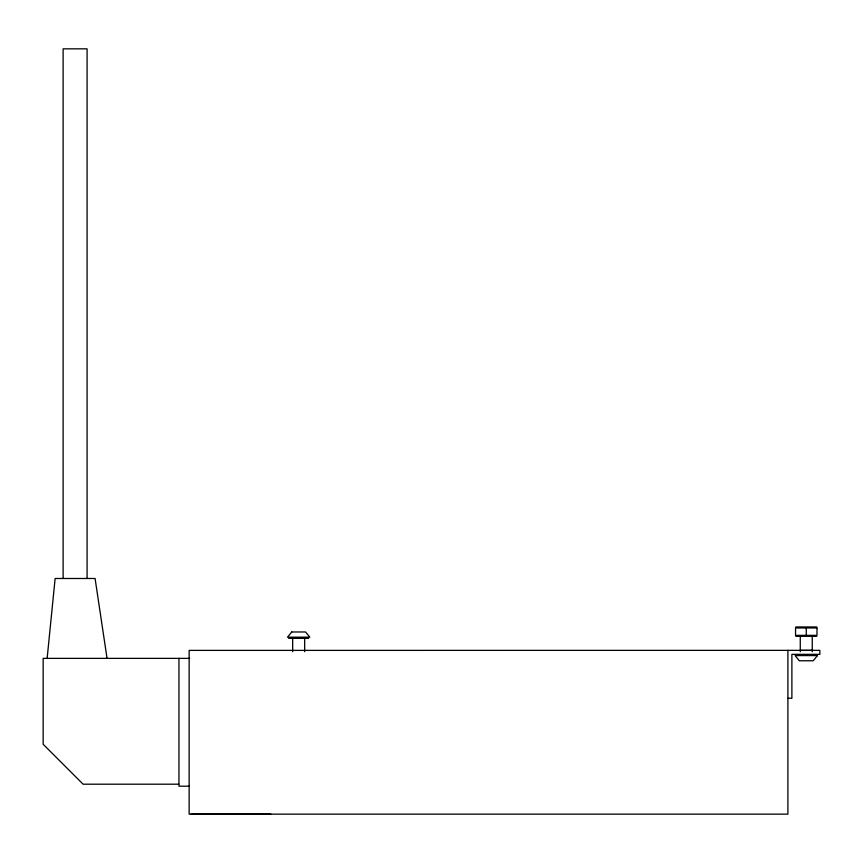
<?xml version="1.0" encoding="UTF-8"?>
<svg xmlns="http://www.w3.org/2000/svg" width="863" height="863" viewBox="0 0 863 863"><rect width="100%" height="100%" fill="white"/><g stroke="black" fill="none" stroke-linecap="round" stroke-linejoin="round"><path stroke-width="1.29" d="M47.141 658.372L55.135 578.49L95.081 578.49L107.055 658.372M795.783 626.959L816.754 626.959M795.783 636.344L816.754 636.344M288.695 638.372L308.641 638.372M787.897 650.357L787.897 814.154L189.148 814.154L189.148 650.389L819.85 650.357L819.85 654.348L791.889 654.348L791.889 698.286L787.897 698.286M800.281 650.389L813.065 650.389M189.601 658.372L43.15 658.372L43.15 744.251L83.096 784.197L178.803 784.197M189.148 786.193L178.954 786.193L178.954 658.372M190.939 814.165L270.831 814.165M812.256 635.74L812.256 651.716M806.269 627.962L806.269 635.351M800.271 635.74L800.271 651.716M304.661 638.372L304.661 651.684M292.676 638.372L292.676 651.684M87.087 578.49L87.087 48.835L63.118 48.835L63.118 578.49M291.78 631.975L287.476 637.174L309.86 637.174L305.556 631.975L291.78 631.975M817.466 655.578L813.162 660.778L799.375 660.778L795.071 655.578L817.466 655.578M816.991 627.962L795.546 627.962L795.546 635.351L816.991 635.351L816.991 627.962"/></g></svg>
